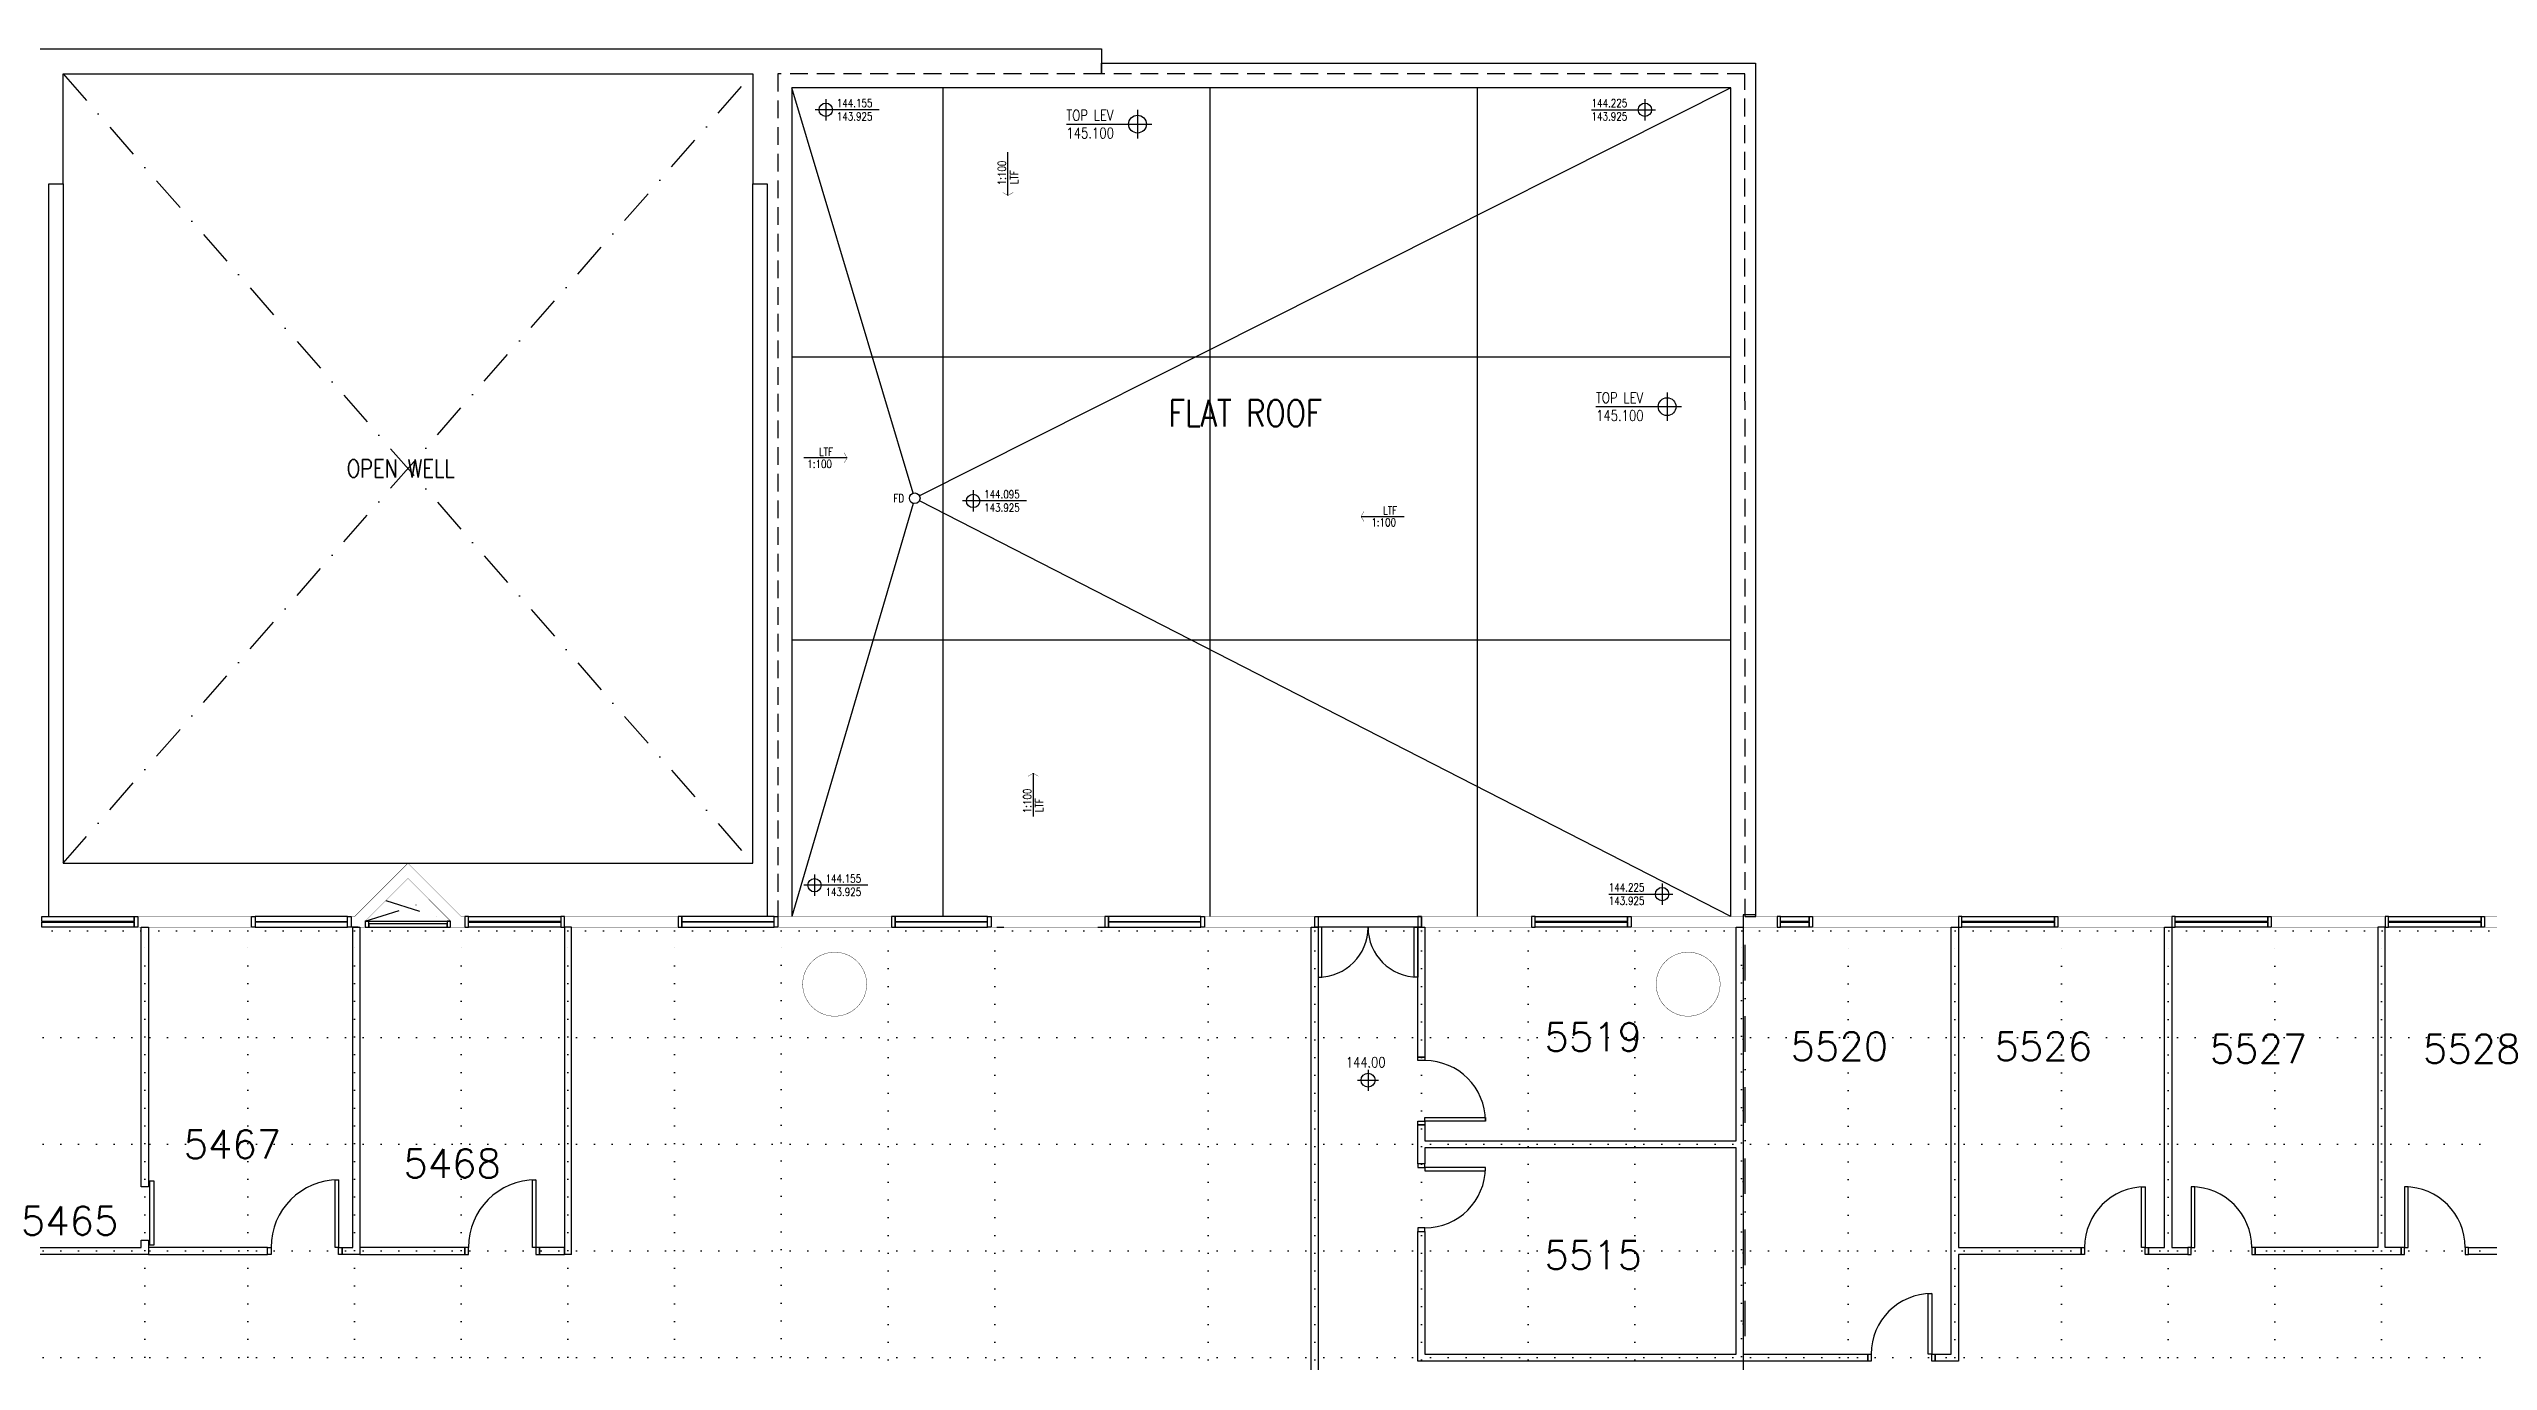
# Model space of a CAD drawing. Extents: x -68523 to 336700, y -113452 to 119396.
# Drawn here: x 102950 to 137250, y 25500 to 43950 of the extents above; entities that cross this region are included whole.
import ezdxf

# ---------------------------------------------------------------- set-up
doc = ezdxf.new("R2010")
doc.units = 0
doc.header["$LTSCALE"] = 1000
doc.header["$MEASUREMENT"] = 0
for name, pattern in [('S3144a$0$DASHDOT', [1, 0.5, -0.25, 0, -0.25]), ('S3144a$0$DOT', [0.25, 0, -0.25]), ('S3144a$0$HIDDEN', [0.375, 0.25, -0.125])]:
    doc.linetypes.add(name, pattern=pattern)
for name, color, linetype in [('S3144a$0$17', 14, 'CONTINUOUS'), ('S3144a$0$20', 7, 'CONTINUOUS'), ('S3144a$0$23', 7, 'CONTINUOUS'), ('S3144a$0$25', 7, 'CONTINUOUS'), ('S3144a$0$30', 1, 'CONTINUOUS'), ('S3144a$0$35', 7, 'CONTINUOUS'), ('S3144a$0$4', 7, 'CONTINUOUS'), ('S3144a$0$45', 7, 'CONTINUOUS'), ('S3144a$0$48', 2, 'CONTINUOUS'), ('S3144a$0$6', 7, 'CONTINUOUS'), ('S3144a$0$7', 7, 'CONTINUOUS'), ('S3144a$0$n-wall', 7, 'CONTINUOUS'), ('S3144a$0$ROOM-NO', 4, 'CONTINUOUS')]:
    doc.layers.add(name, color=color, linetype=linetype)
doc.styles.add('S3144a$0$STANDARD', font='SIMPLEX')

msp = doc.modelspace()

# ---------------------------------------------------------------- linework, layer by layer
at = {"layer": 'S3144a$0$17', "color": 14, "linetype": 'Continuous'}
for p, q in [((110300, 31600.2), (110200, 31600.2)), ((116279.2, 31600.1), (116379.2, 31600.1)), ((117700, 31600.1), (117800, 31600.1)), ((110300, 27000), (110200, 27000))]:
    msp.add_line(p, q, dxfattribs=at)
for points in [[(104250, 27950), (104250, 31600.1), (104350, 31600.1), (104350, 27950)], [(132700, 31600.1), (132800, 31600.1), (132800, 27100.1), (133025, 27100.1), (133025, 27000.1), (132800, 27000.1), (132700, 27000.1), (132475, 27000.1), (132475, 27100.1), (132700, 27100.1)], [(135800, 27000.1), (136025, 27000.1), (136025, 27100.1), (135800, 27100.1), (135800, 31600.1), (135700, 31600.1), (135700, 27100.1), (133975, 27100.1), (133975, 27000.1)], [(104365.2, 27137.9), (104433.1, 27137.9), (104433.1, 28030.1), (104365.2, 28030.1)], [(107024.6, 27100), (106974.6, 27100), (106974.6, 28050), (107024.6, 28050)], [(109800, 27100), (109750, 27100), (109750, 28050), (109800, 28050)], [(106074.6, 27000), (106024.6, 27000), (106024.6, 27100), (106074.6, 27100)], [(107074.6, 27000), (107024.6, 27000), (107024.6, 27100), (107074.6, 27100)], [(108800, 27000), (108850, 27000), (108850, 27100), (108800, 27100)], [(109800, 27000), (109850, 27000), (109850, 27100), (109800, 27100)]]:
    msp.add_lwpolyline(points, close=True, dxfattribs=at)
for points in [[(107074.6, 27100), (107074.6, 27100), (107225, 27100), (107225, 31600.1), (107325, 31600.1), (107325, 27050), (107325, 27000), (107074.6, 27000), (107074.6, 27100)], [(110300, 27000), (110300, 31600.1), (110200, 31600.1), (110200, 27000)], [(120800, 31600.1), (120800, 24600.2), (120700, 24600.2), (120700, 31600.1), (120800, 31600.1)], [(126675, 31600.1), (126775, 31600.1), (126775, 25600.1), (128525, 25600.1), (128525, 25500.1), (126675, 25500.1), (122200, 25500), (122200, 27325), (122300, 27325), (122300, 25600), (126675, 25600.1), (126675, 28500.1), (122300, 28500), (122300, 28275), (122200, 28275), (122200, 28825), (122300, 28825), (122300, 28600), (126675, 28600.1), (126675, 31600.1)], [(122300, 31600.1), (122300, 29775), (122200, 29775), (122200, 31600.1), (122300, 31600.1)], [(129700, 30026.4), (129700, 31600.1), (129800, 31600.1), (129800, 28961.2)], [(138800, 28500.2), (138800, 25600), (143200, 25600), (143200, 27325), (143300, 27325), (143300, 25500), (138800, 25500), (138700, 25500), (138700, 27000), (136975, 27000.1), (136975, 27100.1), (138700, 27100), (138700, 31600.1), (138800, 31600.1), (138800, 28600.2), (143200, 28600), (143200, 28825), (143300, 28825), (143300, 28275), (143200, 28275), (143200, 28500), (138800, 28500.2)], [(129800, 25500.1), (129475, 25500.1), (129475, 25600.1), (129700, 25600.1), (129700, 30026.4)], [(129800, 28961.2), (129800, 27100.1), (129974.7, 27100.1)], [(102475, 27100), (102750, 27100), (104250, 27100), (104250, 27200)], [(104250, 27200), (104350, 27200), (104350, 27050), (104350, 27000), (102475, 27000), (102475, 27100)], [(106024.6, 27000), (106024.6, 27099.8), (104350, 27099.8), (104350, 27000), (106024.6, 27000)], [(108800, 27000), (108800, 27100), (107325, 27100), (107325, 27000), (108800, 27000)], [(110200, 27000), (110200, 27100), (109850, 27100), (109850, 27000), (110200, 27000)], [(129974.7, 27100.1), (131525, 27100.1), (131525, 27000.1), (129984.1, 27000.1)], [(129984.1, 27000.1), (129800, 27000.1), (129800, 25600.1), (129800, 25500.1)]]:
    msp.add_lwpolyline(points, dxfattribs=at)
for centre in [(107024.6, 27100), (109800, 27100)]:
    msp.add_arc(centre, 950, 90, 180, dxfattribs=at)
at = {"layer": 'S3144a$0$20', "color": 3, "linetype": 'S3144a$0$DASHDOT'}
for p, q in [((107400, 31687.9), (108312.5, 31975.4)), ((107687.7, 31975.6), (108600, 31687.9))]:
    msp.add_line(p, q, dxfattribs=at)
at = {"layer": 'S3144a$0$20', "color": 3, "linetype": 'Continuous', "const_width": 5}
for points in [[(107400, 31600), (107400, 31687.9), (108000, 32287.9), (108600, 31687.9), (108600, 31600), (108800, 31600), (108800, 31750), (108750, 31750), (108000, 32500), (107250, 31750), (107200, 31750), (107200, 31600)], [(105800.1, 31750.1), (104200.1, 31750.1), (104200.1, 31600.1), (105800.1, 31600.1)], [(110199.9, 31750.1), (111799.9, 31750.1), (111799.9, 31600.1), (110199.9, 31600.1)], [(113199.9, 31750.1), (114799.9, 31750.1), (114799.9, 31600.1), (113199.9, 31600.1)], [(116199.9, 31750.1), (117799.9, 31750.1), (117799.9, 31600.1), (116199.9, 31600.1)], [(120750, 31750.1), (119199.9, 31750.1), (119199.9, 31600.1), (120750, 31600.1)], [(123799.9, 31750.1), (122250, 31750.1), (122250, 31600.1), (123799.9, 31600.1)], [(127249.9, 31750.1), (125199.9, 31750.1), (125199.9, 31600.1), (127249.9, 31600.1)], [(129799.9, 31750.1), (127749.9, 31750.1), (127749.9, 31600.1), (129799.9, 31600.1)], [(132799.9, 31750.1), (131199.9, 31750.1), (131199.9, 31600.1), (132799.9, 31600.1)], [(135799.9, 31750.1), (134199.9, 31750.1), (134199.9, 31600.1), (135799.9, 31600.1)], [(138799.9, 31750.1), (137199.9, 31750.1), (137199.9, 31600.1), (138799.9, 31600.1)]]:
    msp.add_lwpolyline(points, close=True, dxfattribs=at)
at = {"layer": 'S3144a$0$23', "color": 14, "linetype": 'S3144a$0$DASHDOT'}
for p, q in [((103150, 32500), (112850, 43600)), ((103150, 43600), (112850, 32500))]:
    msp.add_line(p, q, dxfattribs=at)
at = {"layer": 'S3144a$0$23', "color": 14, "linetype": 'Continuous'}
for points in [[(89050.1, 31750.1), (89050.1, 43750), (98250, 43750), (98250, 43950), (117750, 43950), (117750, 43750), (126949.9, 43750), (126949.9, 31750.1)], [(102950, 31750), (102950, 42050), (103150, 42050.1), (103150, 43600), (112850, 43600), (112850, 42050), (113050, 42050), (113050, 31750)], [(126600, 31750.1), (126599.9, 43400), (113400, 43400), (113400, 31750)]]:
    msp.add_lwpolyline(points, dxfattribs=at)
at = {"layer": 'S3144a$0$23', "color": 14, "linetype": 'S3144a$0$HIDDEN'}
msp.add_lwpolyline([(126800, 31750.1), (126799.9, 43600), (117750, 43600), (117750, 43750), (117750, 43600), (113200, 43600), (113200, 31750)], dxfattribs=at)
at = {"layer": 'S3144a$0$23', "color": 10, "linetype": 'Continuous'}
for points in [[(104150.1, 31680.1), (102850.1, 31680.1), (102850.1, 31750.1), (104150.1, 31750.1)], [(104150.1, 31600.1), (102850.1, 31600.1), (102850.1, 31670.1), (104150.1, 31670.1)], [(104200.1, 31600.1), (104150.1, 31600.1), (104150.1, 31750.1), (104200.1, 31750.1)], [(105850.1, 31600.1), (105800.1, 31600.1), (105800.1, 31750.1), (105850.1, 31750.1)], [(105850.1, 31680), (107150, 31680), (107150, 31750), (105850.1, 31750)], [(105850.1, 31600), (107150, 31600), (107150, 31670), (105850.1, 31670)], [(107200, 31600), (107150, 31600), (107150, 31750), (107200, 31750)], [(108800, 31600), (108850, 31600), (108850, 31750), (108800, 31750)], [(110149.9, 31680.1), (108850, 31680), (108850, 31750), (110149.9, 31750.1)], [(110149.9, 31600.1), (108850, 31600), (108850, 31670), (110149.9, 31670.1)], [(110149.9, 31600.1), (110199.9, 31600.1), (110199.9, 31750.1), (110149.9, 31750.1)], [(111799.9, 31600.1), (111849.9, 31600.1), (111849.9, 31750.1), (111799.9, 31750.1)], [(111849.9, 31680.1), (113149.9, 31680.1), (113149.9, 31750.1), (111849.9, 31750.1)], [(111849.9, 31600.1), (113149.9, 31600.1), (113149.9, 31670.1), (111849.9, 31670.1)], [(113199.9, 31600.1), (113149.9, 31600.1), (113149.9, 31750.1), (113199.9, 31750.1)], [(114799.9, 31600.1), (114849.9, 31600.1), (114849.9, 31750.1), (114799.9, 31750.1)], [(114849.9, 31680.1), (116149.9, 31680.1), (116149.9, 31750.1), (114849.9, 31750.1)], [(114849.9, 31600.1), (116149.9, 31600.1), (116149.9, 31670.1), (114849.9, 31670.1)], [(116199.9, 31600.1), (116149.9, 31600.1), (116149.9, 31750.1), (116199.9, 31750.1)], [(117799.9, 31600.1), (117849.9, 31600.1), (117849.9, 31750.1), (117799.9, 31750.1)], [(117849.9, 31680.1), (119149.9, 31680.1), (119149.9, 31750.1), (117849.9, 31750.1)], [(117849.9, 31600.1), (119149.9, 31600.1), (119149.9, 31670.1), (117849.9, 31670.1)], [(119199.9, 31600.1), (119149.9, 31600.1), (119149.9, 31750.1), (119199.9, 31750.1)], [(123799.9, 31600.1), (123849.9, 31600.1), (123849.9, 31750.1), (123799.9, 31750.1)], [(125149.9, 31680.1), (123849.9, 31680.1), (123849.9, 31750.1), (125149.9, 31750.1)], [(125149.9, 31600.1), (123849.9, 31600.1), (123849.9, 31670.1), (125149.9, 31670.1)], [(125199.9, 31600.1), (125149.9, 31600.1), (125149.9, 31750.1), (125199.9, 31750.1)], [(127249.9, 31600.1), (127299.9, 31600.1), (127299.9, 31750.1), (127249.9, 31750.1)], [(127699.9, 31680.1), (127299.9, 31680.1), (127299.9, 31750.1), (127699.9, 31750.1)], [(127699.9, 31600.1), (127299.9, 31600.1), (127299.9, 31670.1), (127699.9, 31670.1)], [(127749.9, 31600.1), (127699.9, 31600.1), (127699.9, 31750.1), (127749.9, 31750.1)], [(129799.9, 31600.1), (129849.9, 31600.1), (129849.9, 31750.1), (129799.9, 31750.1)], [(131149.9, 31680.1), (129849.9, 31680.1), (129849.9, 31750.1), (131149.9, 31750.1)], [(131149.9, 31600.1), (129849.9, 31600.1), (129849.9, 31670.1), (131149.9, 31670.1)], [(131199.9, 31600.1), (131149.9, 31600.1), (131149.9, 31750.1), (131199.9, 31750.1)], [(132799.9, 31600.1), (132849.9, 31600.1), (132849.9, 31750.1), (132799.9, 31750.1)], [(134149.9, 31680.1), (132849.9, 31680.1), (132849.9, 31750.1), (134149.9, 31750.1)], [(134149.9, 31600.1), (132849.9, 31600.1), (132849.9, 31670.1), (134149.9, 31670.1)], [(134199.9, 31600.1), (134149.9, 31600.1), (134149.9, 31750.1), (134199.9, 31750.1)], [(135799.9, 31600.1), (135849.9, 31600.1), (135849.9, 31750.1), (135799.9, 31750.1)], [(137149.9, 31680.1), (135849.9, 31680.1), (135849.9, 31750.1), (137149.9, 31750.1)], [(137149.9, 31600.1), (135849.9, 31600.1), (135849.9, 31670.1), (137149.9, 31670.1)], [(137199.9, 31600.1), (137149.9, 31600.1), (137149.9, 31750.1), (137199.9, 31750.1)]]:
    msp.add_lwpolyline(points, close=True, dxfattribs=at)
at = {"layer": 'S3144a$0$25', "color": 2, "linetype": 'Continuous'}
msp.add_lwpolyline([(122250, 31600.1), (120750, 31600.1), (120750, 31750.1), (122250, 31750.1)], close=True, dxfattribs=at)
at = {"layer": 'S3144a$0$30', "color": 4, "linetype": 'Continuous'}
msp.add_line((107400, 31687.9), (108600, 31687.9), dxfattribs=at)
for points in [[(107400, 31600), (107450, 31600), (107450, 31687.9), (107400, 31687.9)], [(107450, 31600), (108550, 31600), (108550, 31650), (107450, 31650)], [(108550, 31600), (108600, 31600), (108600, 31687.9), (108550, 31687.9)]]:
    msp.add_lwpolyline(points, close=True, dxfattribs=at)
at = {"layer": 'S3144a$0$30', "linetype": 'Continuous'}
for points in [[(120750, 31750.1), (120800, 31750.1), (120800, 31600.1), (120750, 31600.1)], [(120850, 31600.1), (120800, 31600.1), (120800, 30900.1), (120850, 30900.1)], [(122150, 31600.1), (122200, 31600.1), (122200, 30900.1), (122150, 30900.1)], [(122250, 31750.1), (122200, 31750.1), (122200, 31600.1), (122250, 31600.1)]]:
    msp.add_lwpolyline(points, close=True, dxfattribs=at)
at = {"layer": 'S3144a$0$30', "color": 7, "linetype": 'Continuous'}
for points in [[(122300, 29775), (122300, 29725), (122200, 29725), (122200, 29775)], [(122300, 28875), (122300, 28825), (122200, 28825), (122200, 28875)], [(122300, 28875), (122300, 28925), (123150, 28925), (123150, 28875)], [(122300, 28225), (122300, 28275), (122200, 28275), (122200, 28225)], [(122300, 28225), (122300, 28175), (123150, 28175), (123150, 28225)], [(132425, 27100.1), (132375, 27100.1), (132375, 27950.1), (132425, 27950.1)], [(133075, 27100.1), (133125, 27100.1), (133125, 27950.1), (133075, 27950.1)], [(136075, 27100.1), (136125, 27100.1), (136125, 27950.1), (136075, 27950.1)], [(122300, 27325), (122300, 27375), (122200, 27375), (122200, 27325)], [(131525, 27100.1), (131575, 27100.1), (131575, 27000.1), (131525, 27000.1)], [(132425, 27100.1), (132475, 27100.1), (132475, 27000.1), (132425, 27000.1)], [(133075, 27100.1), (133025, 27100.1), (133025, 27000.1), (133075, 27000.1)], [(133975, 27100.1), (133925, 27100.1), (133925, 27000.1), (133975, 27000.1)], [(136075, 27100.1), (136025, 27100.1), (136025, 27000.1), (136075, 27000.1)], [(136975, 27100.1), (136925, 27100.1), (136925, 27000.1), (136975, 27000.1)], [(129425, 25600.1), (129375, 25600.1), (129375, 26450.1), (129425, 26450.1)], [(128525, 25600.1), (128575, 25600.1), (128575, 25500.1), (128525, 25500.1)], [(129425, 25600.1), (129475, 25600.1), (129475, 25500.1), (129425, 25500.1)]]:
    msp.add_lwpolyline(points, close=True, dxfattribs=at)
at = {"layer": 'S3144a$0$30', "linetype": 'Continuous'}
for centre, start, end in [((120800, 31600.1), 270, 0), ((122200, 31600.1), 180, 270)]:
    msp.add_arc(centre, 700, start, end, dxfattribs=at)
at = {"layer": 'S3144a$0$30', "color": 7, "linetype": 'Continuous'}
for centre, start, end in [((122300, 28875), 0, 90), ((122300, 28225), 270, 0), ((132425, 27100.1), 90, 180), ((133075, 27100.1), 0, 90), ((136075, 27100.1), 0, 90), ((129425, 25600.1), 90, 180)]:
    msp.add_arc(centre, 850, start, end, dxfattribs=at)
at = {"layer": 'S3144a$0$35', "linetype": 'Continuous'}
for p, q in [((113875.1, 43243.2), (113875.1, 42943.2)), ((125393, 43243.2), (125393, 42943.2)), ((114625.1, 43093.2), (113725.1, 43093.2)), ((124643, 43093.2), (125543, 43093.2)), ((115946.3, 37743.4), (115946.3, 37443.4)), ((116696.3, 37593.4), (115796.3, 37593.4)), ((113716.5, 32340.8), (113716.5, 32040.8)), ((114466.5, 32190.8), (113566.5, 32190.8)), ((124884.5, 32066.5), (125784.5, 32066.5)), ((125634.5, 32216.5), (125634.5, 31916.5))]:
    msp.add_line(p, q, dxfattribs=at)
at = {"layer": 'S3144a$0$35', "color": 2, "linetype": 'Continuous'}
for p, q in [((117257.8, 42890.9), (118457.8, 42890.9)), ((118257.8, 43090.9), (118257.8, 42690.9)), ((125704.8, 39119.3), (125704.8, 38719.3)), ((124704.8, 38919.3), (125904.8, 38919.3))]:
    msp.add_line(p, q, dxfattribs=at)
at = {"layer": 'S3144a$0$35', "color": 15, "linetype": 'Continuous'}
for p, q in [((121500, 29597.1), (121500, 29303.1)), ((121353, 29450.1), (121647, 29450.1))]:
    msp.add_line(p, q, dxfattribs=at)
at = {"layer": 'S3144a$0$35', "linetype": 'Continuous'}
for centre in [(113875.1, 43093.2), (125393, 43093.2), (115946.3, 37593.4), (113716.5, 32190.8), (125634.5, 32066.5)]:
    msp.add_circle(centre, 93.8, dxfattribs=at)
at = {"layer": 'S3144a$0$35', "color": 2, "linetype": 'Continuous'}
for centre in [(118257.8, 42890.9), (125704.8, 38919.3)]:
    msp.add_circle(centre, 125, dxfattribs=at)
at = {"layer": 'S3144a$0$35', "color": 15, "linetype": 'Continuous'}
msp.add_circle((121500, 29450.1), 98, dxfattribs=at)
at = {"layer": 'S3144a$0$4', "linetype": 'S3144a$0$DOT'}
for p, q in [((113250, 31550), (55050, 31550)), ((113250, 31550), (55050, 31550)), ((104300, 6050), (104300, 31550)), ((104300, 6050), (104300, 31550)), ((105750, 6050), (105750, 31550)), ((105750, 6050), (105750, 31550)), ((107250, 6050), (107250, 31550)), ((107250, 6050), (107250, 31550)), ((108750, 6050), (108750, 31550)), ((108750, 6050), (108750, 31550)), ((110250, 6050), (110250, 31550)), ((110250, 6050), (110250, 31550)), ((111750, 6050), (111750, 31550)), ((111750, 6050), (111750, 31550)), ((113250, 31550), (160950, 31550)), ((113250, -17950), (113250, 31550)), ((113250, -17950), (113250, 31550)), ((113250, 31550), (160950, 31550)), ((114750, -18250), (114750, 31550)), ((114750, -18250), (114750, 31550)), ((116250, -18250), (116250, 31550)), ((116250, -18250), (116250, 31550)), ((119250, -18250), (119250, 31550)), ((119250, -18250), (119250, 31550)), ((120750, -18250), (120750, 31550)), ((120750, -18250), (120750, 31550)), ((122250, -18250), (122250, 31550)), ((122250, -18250), (122250, 31550)), ((123750, -18250), (123750, 31550)), ((123750, -18250), (123750, 31550)), ((125250, -18250), (125250, 31550)), ((125250, -18250), (125250, 31550)), ((126750, -17950), (126750, 31550)), ((126750, -17950), (126750, 31550)), ((128250, 18050), (128250, 31550)), ((128250, 18050), (128250, 31550)), ((129750, 18050), (129750, 31550)), ((129750, 18050), (129750, 31550)), ((131250, 18050), (131250, 31550)), ((131250, 18050), (131250, 31550)), ((132750, 18050), (132750, 31550)), ((132750, 18050), (132750, 31550)), ((134250, 18050), (134250, 31550)), ((134250, 18050), (134250, 31550)), ((135750, 18050), (135750, 31550)), ((135750, 18050), (135750, 31550)), ((54600, 30050), (160950, 30050)), ((54600, 30050), (160950, 30050)), ((54600, 28550), (160950, 28550)), ((54600, 28550), (160950, 28550)), ((54600, 27050), (160950, 27050)), ((54600, 27050), (160950, 27050)), ((54600, 25550), (160950, 25550)), ((54600, 25550), (160950, 25550))]:
    msp.add_line(p, q, dxfattribs=at)
at = {"layer": 'S3144a$0$45', "color": 8, "linetype": 'Continuous'}
for p, q in [((115101.6, 37703.7), (113400, 43400.2)), ((126599.9, 43400.2), (115192.5, 37666)), ((115101.6, 37559.1), (113400, 31750)), ((126600, 31750.1), (115192.5, 37596.8))]:
    msp.add_line(p, q, dxfattribs=at)
at = {"layer": 'S3144a$0$45', "color": 4, "linetype": 'Continuous'}
for p, q in [((116436.9, 41887.7), (116436.9, 42494.6)), ((114174.6, 38198.8), (113567.7, 38198.8)), ((121401.2, 37375.2), (122008.1, 37375.2)), ((116791.3, 33765.2), (116791.3, 33158.3))]:
    msp.add_line(p, q, dxfattribs=at)
at = {"layer": 'S3144a$0$45', "color": 4, "linetype": 'Continuous', "const_width": 5}
for points in [[(116363.9, 41929.9), (116436.9, 41887.7), (116510, 41929.9)], [(114132.4, 38125.8), (114174.6, 38198.8), (114132.4, 38271.9)], [(121443.4, 37448.2), (121401.2, 37375.2), (121443.4, 37302.1)], [(116864.3, 33723), (116791.3, 33765.2), (116718.2, 33723)]]:
    msp.add_lwpolyline(points, dxfattribs=at)
at = {"layer": 'S3144a$0$45', "linetype": 'Continuous'}
msp.add_circle((115124.9, 37631.4), 75, dxfattribs=at)
at = {"layer": 'S3144a$0$6', "color": 3, "linetype": 'Continuous', "const_width": 5}
for points in [[(114450, 30800, 1), (113550, 30800, 1)], [(126450, 30800, 1), (125550, 30800, 1)]]:
    msp.add_lwpolyline(points, format="xyb", close=True, dxfattribs=at)
at = {"layer": 'S3144a$0$7', "color": 10, "linetype": 'Continuous'}
for p, q in [((115519.2, 43400), (115519.2, 31750)), ((119279.4, 31750), (119279.4, 43400)), ((123039.6, 31750), (123039.6, 43400)), ((113400, 39620.8), (126599.9, 39620.8)), ((113400, 35641.6), (126600, 35641.6))]:
    msp.add_line(p, q, dxfattribs=at)
at = {"layer": 'S3144a$0$7', "color": 14, "linetype": 'Continuous'}
msp.add_lwpolyline([(103150, 42050.1), (103150, 32500), (112850, 32500), (112850, 42050.1)], dxfattribs=at)
at = {"layer": 'S3144a$0$7', "color": 1, "linetype": 'S3144a$0$DASHDOT'}
msp.add_lwpolyline([(126775, 17825), (126950.1, 17825), (126950.1, 17850), (126800, 17850), (126800, 31750.1), (126950, 31750.1), (126949.9, 31775.1), (126800, 31775.1), (126775, 31775.1)], close=True, dxfattribs=at)
at = {"layer": 'S3144a$0$n-wall'}
msp.add_line((107300, 31600.1), (107200, 31600.1), dxfattribs=at)

# ---------------------------------------------------------------- texts
at = {"layer": 'S3144a$0$35', "linetype": 'Continuous', "style": 'S3144a$0$STANDARD', "width": 0.8}
for s, p in [('144.155', (114029.8, 43130.7)), ('144.225', (124643, 43130.7)), ('143.925', (114029.8, 42943.2)), ('143.925', (124643, 42943.2)), ('144.095', (116101, 37630.9)), ('143.925', (116101, 37443.4)), ('144.155', (113871.2, 32228.3)), ('143.925', (113871.2, 32040.8)), ('144.225', (124884.5, 32104)), ('143.925', (124884.5, 31916.5))]:
    msp.add_text(s, height=112.5, dxfattribs=at).set_placement(p)
at = {"layer": 'S3144a$0$35', "color": 2, "linetype": 'Continuous', "style": 'S3144a$0$STANDARD', "width": 0.8}
for s, p in [('TOP LEV', (117257.8, 42940.9)), ('145.100', (117257.8, 42690.9)), ('TOP LEV', (124704.8, 38969.3)), ('145.100', (124704.8, 38719.3))]:
    msp.add_text(s, height=150, dxfattribs=at).set_placement(p)
at = {"layer": 'S3144a$0$35', "color": 15, "linetype": 'Continuous', "style": 'S3144a$0$STANDARD', "width": 0.8}
msp.add_text('144.00', height=147, dxfattribs=at).set_placement((121190.2, 29629.3))
at = {"layer": 'S3144a$0$45', "color": 4, "linetype": 'Continuous', "style": 'S3144a$0$STANDARD', "width": 0.8}
for s, p in [('1:100', (116408.4, 42030.7)), ('LTF', (116579.2, 42045)), ('1:100', (116765, 33202.8)), ('LTF', (116932.6, 33217.1))]:
    msp.add_text(s, height=112.5, rotation=90, dxfattribs=at).set_placement(p)
for s, p in [('1:100', (113614.9, 38057.8)), ('LTF', (113779.2, 38228.6)), ('LTF', (121711.2, 37404)), ('1:100', (121546.9, 37236.4))]:
    msp.add_text(s, height=112.5, dxfattribs=at).set_placement(p)
at = {"layer": 'S3144a$0$45', "linetype": 'Continuous', "style": 'S3144a$0$STANDARD', "width": 0.8}
msp.add_text('FD', height=112.5, dxfattribs=at).set_placement((114826.1, 37575.2))
at = {"layer": 'S3144a$0$48', "color": 2, "linetype": 'Continuous', "style": 'S3144a$0$STANDARD', "width": 0.8}
for s, height, p in [('FLAT ROOF', 375, (118695.2, 38639.1)), ('OPEN WELL', 250, (107140.2, 37925))]:
    msp.add_text(s, height=height, dxfattribs=at).set_placement(p)
at = {"layer": 'S3144a$0$ROOM-NO', "style": 'S3144a$0$STANDARD'}
for s, p in [('5519', (123980, 29858.4)), ('5520', (127440.4, 29727.4)), ('5526', (130309, 29727.4)), ('5527', (133334.5, 29690.8)), ('5528', (136332.1, 29690.8)), ('5467', (104845.7, 28349.4)), ('5468', (107935.4, 28079.8)), ('5465', (102557, 27273.8)), ('5515', (123980, 26793.1))]:
    msp.add_text(s, height=400, dxfattribs=at).set_placement(p)

doc.saveas('drawing.dxf')
